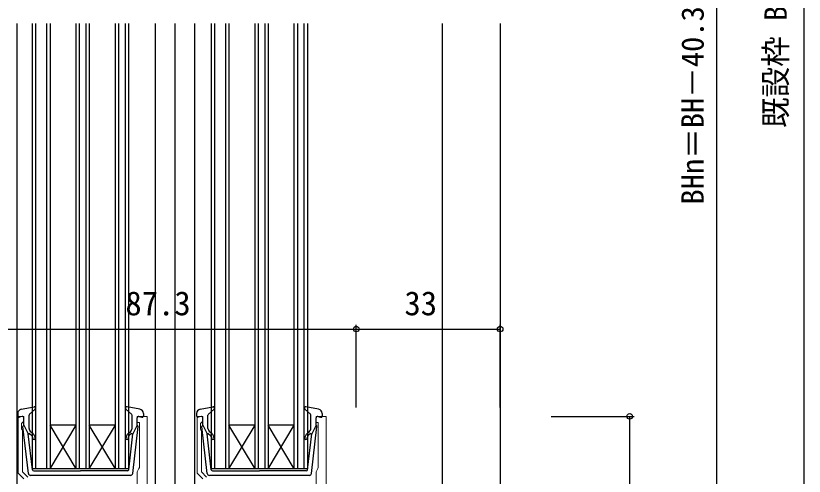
# Model space of a CAD drawing. Units: millimetres, scale not verified. Extents: x -437 to 438, y -331 to 329.
# Drawn here: x -320.2 to -139.5, y -128 to -22.6 of the extents above; entities that cross this region are included whole.
import ezdxf
from ezdxf.enums import TextEntityAlignment as Align

# ---------------------------------------------------------------- set-up
doc = ezdxf.new("R2010")
doc.units = ezdxf.units.MM
doc.header["$LTSCALE"] = 2
doc.layers.add('0-2_YKK_11', color=7, linetype='Continuous', lineweight=18)
for name, color, linetype in [('0-4_YKK_12', 2, 'Continuous'), ('0-5_YKK_13', 4, 'Continuous'), ('0-7_YKK_D', 6, 'Continuous')]:
    doc.layers.add(name, color=color, linetype=linetype)
doc.styles.add('ＭＳ ゴシック', font='')
doc.styles.get('ＭＳ ゴシック').set_extended_font_data('MS Gothic')

msp = doc.modelspace()

# ---------------------------------------------------------------- linework, layer by layer
at = {"layer": '0-2_YKK_11'}
for points in [[(-318.4, -128.603), (-319.7, -127.303), (-319.7, -114.303), (-318.4, -114.303), (-318.4, -115.403), (-318.7, -115.703), (-318.9, -115.903), (-318.9, -117.156), (-318.8, -117.379), (-318.7, -117.603), (-318.7, -127.03), (-317.5, -128.23)], [(-292.4, -115.703), (-292.4, -114.303), (-290.1, -114.303)], [(-290.1, -114.303), (-290.1, -188.303)], [(-277.4, -128.603), (-278.7, -127.303), (-278.7, -114.303), (-277.4, -114.303), (-277.4, -115.403), (-277.7, -115.703), (-277.9, -115.903), (-277.9, -117.156), (-277.8, -117.379), (-277.7, -117.603), (-277.7, -127.03), (-276.5, -128.23)], [(-251.4, -115.703), (-251.4, -114.303), (-249.1, -114.303)], [(-249.1, -114.303), (-249.1, -188.303)], [(-292.4, -131.503), (-292.4, -127.003), (-292.015, -126.215), (-291.9, -125.978), (-291.9, -115.703), (-292.4, -115.703)], [(-251.4, -131.503), (-251.4, -127.003), (-251.015, -126.215), (-250.9, -125.978), (-250.9, -115.703), (-251.4, -115.703)]]:
    msp.add_lwpolyline(points, dxfattribs=at)
at = {"layer": '0-4_YKK_12'}
for p, q in [((-320, -24.301), (-320, -187.303)), ((-316.4, -126.3), (-316.4, -24.301)), ((-315.7, -24.301), (-315.7, -126.3)), ((-313.1, -126.3), (-313.1, -24.301)), ((-312.4, -24.301), (-312.4, -126.3)), ((-306.4, -126.3), (-306.4, -24.301)), ((-305.7, -24.301), (-305.7, -126.3)), ((-304.1, -126.3), (-304.1, -24.301)), ((-303.4, -24.301), (-303.4, -126.3)), ((-296.7, -24.301), (-296.7, -126.3)), ((-295.1, -126.3), (-295.1, -24.301)), ((-288.3, -24.301), (-288.3, -140.677)), ((-283.8, -24.301), (-283.8, -187.307)), ((-279.3, -24.301), (-279.3, -187.307)), ((-275.4, -126.3), (-275.4, -24.301)), ((-274.7, -24.301), (-274.7, -126.3)), ((-272.1, -126.3), (-272.1, -24.301)), ((-271.4, -24.301), (-271.4, -126.3)), ((-265.4, -126.3), (-265.4, -24.301)), ((-264.7, -24.301), (-264.7, -126.3)), ((-263.1, -126.3), (-263.1, -24.301)), ((-262.4, -24.301), (-262.4, -126.3)), ((-255.7, -24.301), (-255.7, -126.3)), ((-254.1, -126.3), (-254.1, -24.301)), ((-222.5, -24.301), (-222.5, -153.303)), ((-209.2, -24.301), (-209.2, -177.903)), ((-306.4, -116.3), (-312.4, -116.3)), ((-306.4, -126.3), (-312.4, -116.3)), ((-312.4, -126.3), (-306.4, -116.3)), ((-297.4, -116.3), (-303.4, -116.3)), ((-297.4, -126.3), (-303.4, -116.3)), ((-303.4, -126.3), (-297.4, -116.3)), ((-265.4, -116.3), (-271.4, -116.3)), ((-265.4, -126.3), (-271.4, -116.3)), ((-271.4, -126.3), (-265.4, -116.3)), ((-256.4, -116.3), (-262.4, -116.3)), ((-256.4, -126.3), (-262.4, -116.3)), ((-262.4, -126.3), (-256.4, -116.3)), ((-313.4, -126.3), (-316.4, -126.3)), ((-297.4, -126.3), (-313.4, -126.3)), ((-272.4, -126.3), (-275.4, -126.3)), ((-256.4, -126.3), (-272.4, -126.3))]:
    msp.add_line(p, q, dxfattribs=at)
for points in [[(-294.4, -24.301), (-294.4, -126.3), (-297.4, -126.3), (-297.4, -24.301)], [(-253.4, -24.301), (-253.4, -126.3), (-256.4, -126.3), (-256.4, -24.301)]]:
    msp.add_lwpolyline(points, dxfattribs=at)
at = {"layer": '0-5_YKK_13'}
for p, q in [((-319.8, -113.638), (-319.8, -114.206)), ((-318.982, -112.654), (-316.055, -112.111)), ((-317.102, -113.817), (-315.798, -112.628)), ((-293.698, -113.817), (-295.002, -112.628)), ((-291.818, -112.654), (-294.745, -112.111)), ((-291, -113.638), (-291, -114.206)), ((-278.8, -113.638), (-278.8, -114.206)), ((-277.982, -112.654), (-275.055, -112.111)), ((-276.102, -113.817), (-274.798, -112.628)), ((-252.698, -113.817), (-254.002, -112.628)), ((-250.818, -112.654), (-253.745, -112.111)), ((-250, -113.638), (-250, -114.206)), ((-318.781, -114.317), (-319.42, -114.495)), ((-318.4, -116.306), (-318.4, -114.606)), ((-317.2, -117.04), (-317.2, -114.039)), ((-293.6, -117.04), (-293.6, -114.039)), ((-292.4, -116.306), (-292.4, -114.606)), ((-292.02, -114.317), (-291.381, -114.495)), ((-277.781, -114.317), (-278.42, -114.495)), ((-277.4, -116.306), (-277.4, -114.606)), ((-276.2, -117.04), (-276.2, -114.039)), ((-252.6, -117.04), (-252.6, -114.039)), ((-251.4, -116.306), (-251.4, -114.606)), ((-251.02, -114.317), (-250.381, -114.495)), ((-317.351, -127.364), (-318.598, -116.624)), ((-318.4, -116.306), (-317.387, -118.306)), ((-293.449, -127.364), (-292.202, -116.624)), ((-292.4, -116.306), (-293.413, -118.306)), ((-276.351, -127.364), (-277.598, -116.624)), ((-277.4, -116.306), (-276.387, -118.306)), ((-252.449, -127.364), (-251.202, -116.624)), ((-251.4, -116.306), (-252.413, -118.306)), ((-316.431, -126.541), (-317.387, -118.306)), ((-317.041, -118.293), (-316.657, -118.614)), ((-316.336, -118.231), (-316.843, -117.806)), ((-294.464, -118.231), (-293.957, -117.806)), ((-294.369, -126.541), (-293.413, -118.306)), ((-293.76, -118.293), (-294.143, -118.614)), ((-275.431, -126.541), (-276.387, -118.306)), ((-276.041, -118.293), (-275.657, -118.614)), ((-275.336, -118.231), (-275.843, -117.806)), ((-253.464, -118.231), (-252.957, -117.806)), ((-253.369, -126.541), (-252.413, -118.306)), ((-252.76, -118.293), (-253.143, -118.614)), ((-293.945, -127.806), (-316.855, -127.806)), ((-316.133, -126.806), (-305.4, -126.806)), ((-294.667, -126.806), (-305.4, -126.806)), ((-252.945, -127.806), (-275.855, -127.806)), ((-275.133, -126.806), (-264.4, -126.806)), ((-253.667, -126.806), (-264.4, -126.806))]:
    msp.add_line(p, q, dxfattribs=at)
for centre, radius, start, end in [((-318.8, -113.638), 1, 100.51214, 180), ((-316.9, -114.039), 0.3, 132.35531, 180), ((-316, -112.406), 0.3, 312.35531, 100.51214), ((-294.8, -112.406), 0.3, 79.48786, 227.64469), ((-293.9, -114.039), 0.3, 0, 47.64469), ((-292, -113.638), 1, 0, 79.48786), ((-277.8, -113.638), 1, 100.51214, 180), ((-275.9, -114.039), 0.3, 132.35531, 180), ((-275, -112.406), 0.3, 312.35531, 100.51214), ((-253.8, -112.406), 0.3, 79.48786, 227.64469), ((-252.9, -114.039), 0.3, 0, 47.64469), ((-251, -113.638), 1, 0, 79.48786), ((-319.5, -114.206), 0.3, 180, 285.56536), ((-318.7, -114.606), 0.3, 0, 105.56536), ((-292.1, -114.606), 0.3, 74.43464, 180), ((-291.3, -114.206), 0.3, 254.43464, 0), ((-278.5, -114.206), 0.3, 180, 285.56536), ((-277.7, -114.606), 0.3, 0, 105.56536), ((-251.1, -114.606), 0.3, 74.43464, 180), ((-250.3, -114.206), 0.3, 254.43464, 0), ((-318.3, -116.589), 0.3, 109.47122, 186.62089), ((-316.2, -117.04), 1, 180, 229.99999), ((-294.6, -117.04), 1, 310.00001, 0), ((-292.5, -116.589), 0.3, 353.37911, 70.52878), ((-277.3, -116.589), 0.3, 109.47122, 186.62089), ((-275.2, -117.04), 1, 180, 229.99999), ((-253.6, -117.04), 1, 310.00001, 0), ((-251.5, -116.589), 0.3, 353.37911, 70.52878), ((-317.169, -118.446), 0.2, 49.99999, 186.62089), ((-317.3, -119.38), 1, 0, 49.99999), ((-317.3, -119.38), 1.5, 0, 49.99999), ((-293.5, -119.38), 1.5, 130.00001, 180), ((-293.5, -119.38), 1, 130.00001, 180), ((-293.631, -118.446), 0.2, 353.37911, 130.00001), ((-276.169, -118.446), 0.2, 49.99999, 186.62089), ((-276.3, -119.38), 1, 0, 49.99999), ((-276.3, -119.38), 1.5, 0, 49.99999), ((-252.5, -119.38), 1.5, 130.00001, 180), ((-252.5, -119.38), 1, 130.00001, 180), ((-252.631, -118.446), 0.2, 353.37911, 130.00001), ((-316.05, -119.38), 0.25, 180, 0), ((-294.75, -119.38), 0.25, 180, 0), ((-275.05, -119.38), 0.25, 180, 0), ((-253.75, -119.38), 0.25, 180, 0), ((-316.855, -127.306), 0.5, 186.62089, 270), ((-316.133, -126.506), 0.3, 186.62089, 270), ((-294.667, -126.506), 0.3, 270, 353.37911), ((-293.945, -127.306), 0.5, 270, 353.37911), ((-275.855, -127.306), 0.5, 186.62089, 270), ((-275.133, -126.506), 0.3, 186.62089, 270), ((-253.667, -126.506), 0.3, 270, 353.37911), ((-252.945, -127.306), 0.5, 270, 353.37911)]:
    msp.add_arc(centre, radius, start, end, dxfattribs=at)
at = {"layer": '0-7_YKK_D'}
for p, q in [((-139.502, -179.903), (-139.502, 150.4)), ((-159.502, -176.3), (-159.502, 113.7)), ((-242.2, -112.303), (-242.2, -93.303)), ((-209.2, -112.303), (-209.2, -93.303)), ((-329.5, -94.303), (-242.2, -94.303)), ((-242.2, -94.303), (-209.2, -94.303)), ((-197.502, -114.303), (-178.502, -114.303)), ((-179.502, -181.3), (-179.502, -114.303))]:
    msp.add_line(p, q, dxfattribs=at)
for centre in [(-242.2, -94.303), (-242.2, -94.303), (-209.2, -94.303), (-179.502, -114.303)]:
    msp.add_circle(centre, 0.637, dxfattribs=at)

# ---------------------------------------------------------------- texts
at = {"layer": '0-7_YKK_D', "style": 'ＭＳ ゴシック'}
for s, p in [('既設枠 BH寸法', (-141.957, -48.24)), ('BHn＝BH－40.3', (-161.002, -65.783))]:
    msp.add_text(s, height=5.132, rotation=90, dxfattribs=at).set_placement(p, align=Align.BOTTOM_LEFT)
for s, p in [('87.3', (-295.118, -92.803)), ('33', (-231.155, -92.803))]:
    msp.add_text(s, height=5.499, dxfattribs=at).set_placement(p, align=Align.BOTTOM_LEFT)

doc.saveas('drawing.dxf')
